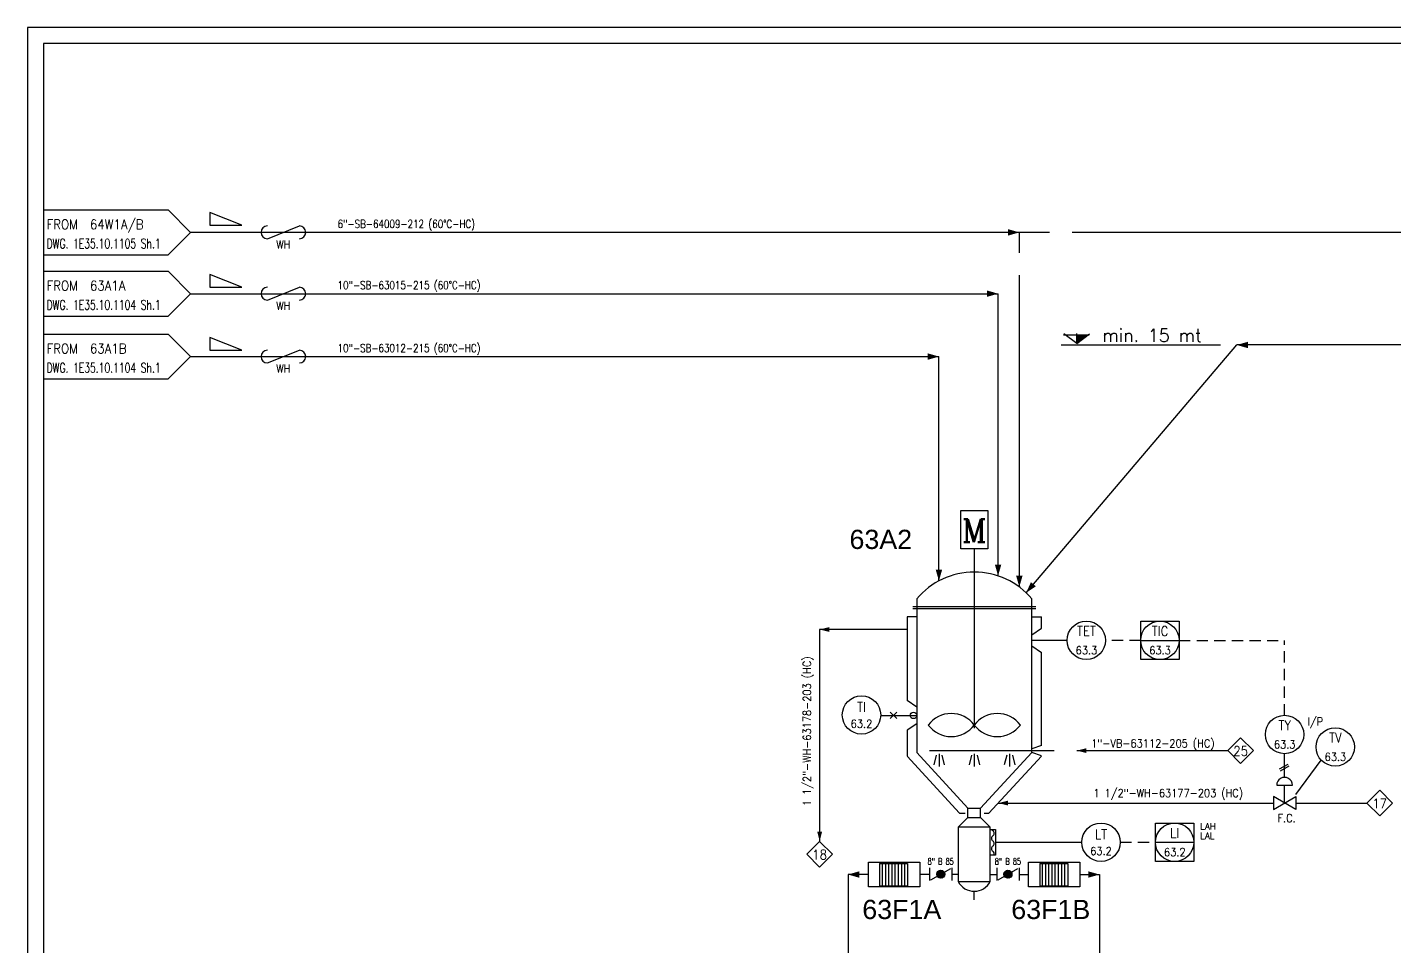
# Model space of a CAD drawing. Extents: x -19 to 128, y 0 to 68.
# Drawn here: x -19.26 to 23.47, y 38.96 to 67.68 of the extents above; entities that cross this region are included whole.
import ezdxf
from ezdxf.enums import TextEntityAlignment as Align

# ---------------------------------------------------------------- set-up
doc = ezdxf.new("R2010")
doc.units = 0
doc.header["$LTSCALE"] = 0.5
doc.header["$MEASUREMENT"] = 0
doc.linetypes.add('TRATT2', pattern=[1.1, 0.7, -0.4])
doc.layers.get('0').update_dxf_attribs({"linetype": 'CONTINUOUS'})
for name, color, linetype in [('GREEN', 92, 'CONTINUOUS'), ('RED', 1, 'CONTINUOUS'), ('S', 7, 'CONTINUOUS'), ('TRATT2', 5, 'TRATT2'), ('Y', 92, 'CONTINUOUS')]:
    doc.layers.add(name, color=color, linetype=linetype)
doc.styles.add('A6', font='arial.ttf', dxfattribs={"height": 0.6})
doc.styles.add('A6S', font='arial.ttf', dxfattribs={"height": 0.6})
doc.styles.add('C6', font='COMPLEX', dxfattribs={"height": 0.6})
doc.styles.add('S2', font='SIMPLEX', dxfattribs={"height": 0.2})
doc.styles.add('S25', font='SIMPLEX', dxfattribs={"width": 0.9, "height": 0.25})
doc.styles.add('S2S', font='SIMPLEX', dxfattribs={"width": 0.65, "height": 0.2})
doc.styles.add('S3', font='SIMPLEX', dxfattribs={"width": 0.9, "height": 0.3})
doc.styles.add('S35S', font='SIMPLEX', dxfattribs={"width": 0.5, "height": 0.35})
doc.styles.add('S3S', font='SIMPLEX', dxfattribs={"width": 0.7, "height": 0.3})
doc.styles.add('S4', font='SIMPLEX', dxfattribs={"height": 0.4})

# ---------------------------------------------------------------- blocks, each defined once
blk = doc.blocks.new('STRUM', base_point=(33, 38))
blk.add_circle((33, 38), 0.6)
at = {"width": 0.9}
for tag, height, style, p in [('2', 0.3, 'S3', (33, 38.1)), ('1', 0.25, 'S25', (33, 37.6))]:
    blk.add_attdef(tag, text='', height=height, dxfattribs=dict(at, style=style)).set_placement(p, align=Align.CENTER)
blk = doc.blocks.new('FRECC2', base_point=(19.5, 44))
at = {"layer": 'RED'}
blk.add_solid([(19.5, 44), (19.85, 44.1), (19.85, 43.9)], dxfattribs=at)
blk = doc.blocks.new('MOTORE', base_point=(11.35, 51))
for p, q in [((11, 52), (11.7, 52)), ((11, 51), (11, 52)), ((11.7, 52), (11.7, 51)), ((11.7, 51), (11, 51))]:
    blk.add_line(p, q)
at = {"style": 'C6'}
blk.add_text('M', height=0.6, dxfattribs=at).set_placement((11.351, 51.18), align=Align.CENTER)
blk = doc.blocks.new('X', base_point=(14, 48))
for p, q in [((14.1, 47.9), (13.9, 48.1)), ((14.1, 48.1), (13.9, 47.9))]:
    blk.add_line(p, q)
blk = doc.blocks.new('NOMEN', base_point=(35, 22))
for p, q in [((35, 22.8), (34.6, 22.4)), ((35.4, 22.4), (35, 22.8)), ((34.6, 22.4), (35, 22)), ((35, 22), (35.4, 22.4))]:
    blk.add_line(p, q)
at = {"style": 'S3', "width": 0.9}
blk.add_attdef('1', text='', height=0.3, dxfattribs=at).set_placement((35, 22.236), align=Align.CENTER)
blk = doc.blocks.new('LINEA', base_point=(51, 15))
at = {"layer": 'S', "style": 'S25', "width": 0.8}
blk.add_attdef('LINE', (51, 15.14), '', height=0.25, dxfattribs=at)
blk = doc.blocks.new('STRUMC')
blk.add_line((-0.6, 0), (0.6, 0))
blk.add_lwpolyline([(-0.6, 0.6), (0.6, 0.6), (0.6, -0.6), (-0.6, -0.6), (-0.6, 0.6)])
blk.add_circle((0, 0), 0.6)
at = {"style": 'S3', "width": 0.9}
blk.add_attdef('2', text='', height=0.3, dxfattribs=at).set_placement((0.005, 0.139), align=Align.CENTER)
at = {"style": 'S2'}
for tag, p in [('3', (0.8, 0.4)), ('4', (0.8, 0.1))]:
    blk.add_attdef(tag, p, '', height=0.2, dxfattribs=at)
at = {"layer": 'S', "style": 'S25', "width": 0.9}
blk.add_attdef('1', text='', height=0.25, dxfattribs=at).set_placement((0.005, -0.436), align=Align.CENTER)
blk = doc.blocks.new('MEMBRANA', base_point=(69.5, 41))
at = {"layer": 'S'}
for p, q in [((69, 41), (69, 41.2)), ((69, 41.2), (70, 41.2)), ((70, 41.2), (70, 41)), ((70, 41), (69, 41))]:
    blk.add_line(p, q, dxfattribs=at)
for centre, start, end in [((69.15, 41.025), 36.8699, 143.1301), ((69.55, 41.025), 36.8699, 143.1301), ((69.95, 41.025), 68.1986, 143.1301), ((68.95, 41.175), 293.5782, 323.1301), ((69.35, 41.175), 216.8699, 323.1301), ((69.75, 41.175), 216.8699, 323.1301)]:
    blk.add_arc(centre, 0.125, start, end, dxfattribs=at)
blk = doc.blocks.new('*X15')
for p, q in [((12.778, 29.501), (12.903, 29.626)), ((12.782, 29.47), (12.934, 29.622)), ((12.786, 29.544), (12.86, 29.618)), ((12.792, 29.444), (12.96, 29.612)), ((12.806, 29.423), (12.981, 29.598)), ((12.823, 29.405), (12.999, 29.581)), ((12.844, 29.391), (13.013, 29.56)), ((12.87, 29.38), (13.023, 29.534)), ((12.9, 29.376), (13.028, 29.504)), ((12.942, 29.382), (13.022, 29.462))]:
    blk.add_line(p, q)
blk = doc.blocks.new('B', base_point=(54.6, 16))
at = {"layer": 'S'}
for p, q in [((54.6, 16.2), (54.6, 15.8)), ((54.641, 15.822), (55.265, 16.18)), ((55.3, 16.2), (55.3, 15.8))]:
    blk.add_line(p, q, dxfattribs=at)
blk.add_circle((54.953, 16.001), 0.125, dxfattribs=at)
blk.add_blockref('*X15', (42.05, -13.5), dxfattribs=at)
at = {"layer": 'S', "style": 'S2S', "width": 0.7}
for p in [(54.95, 16.3), (54.95, 15.5)]:
    blk.add_attdef('B', text='', height=0.2, dxfattribs=at).set_placement(p, align=Align.CENTER)
blk = doc.blocks.new('LOSAND')
for p, q in [((-4.6, 0.7), (-0.7, 0.7)), ((-4.6, 0.7), (-4.6, -0.7)), ((-0.7, 0.7), (0, 0)), ((0, 0), (-0.7, -0.7)), ((-4.6, -0.7), (-0.7, -0.7))]:
    blk.add_line(p, q)
at = {"layer": 'S'}
for tag, p, height, style, width in [('3', (-4.5, 0.1), 0.35, 'S35S', 0.5), ('1', (-4.5, 0.1), 0.3, 'S3', 0.9), ('4', (-4.5, -0.5), 0.35, 'S35S', 0.5), ('2', (-4.5, -0.5), 0.3, 'S3', 0.9)]:
    blk.add_attdef(tag, p, '', height=height, dxfattribs=dict(at, style=style, width=width))
blk = doc.blocks.new('*X39')
at = {"color": 0}
for p, q in [((16.4, 20.985), (16.4, 21.685)), ((16.5, 20.985), (16.5, 21.685)), ((16.6, 20.985), (16.6, 21.685)), ((16.7, 20.985), (16.7, 21.685)), ((16.8, 20.985), (16.8, 21.685)), ((16.9, 20.985), (16.9, 21.685)), ((17, 20.985), (17, 21.685)), ((17.1, 20.985), (17.1, 21.685))]:
    blk.add_line(p, q, dxfattribs=at)
blk = doc.blocks.new('TRACCNEW')
at = {"layer": 'S'}
blk.add_line((0.2, -0.2), (1.2, 0.2), dxfattribs=at)
for centre, start, end in [((0.2, 0), 90, 270), ((1.2, 0), 270, 90)]:
    blk.add_arc(centre, 0.2, start, end, dxfattribs=at)
at = {"layer": 'S', "style": 'S25', "width": 0.9}
for tag, p in [('1', (0.7, 0.3)), ('2', (0.7, -0.5))]:
    blk.add_attdef(tag, text='', height=0.25, dxfattribs=at).set_placement(p, align=Align.CENTER)
blk = doc.blocks.new('FRECC1', base_point=(14, 17))
blk.add_solid([(14, 17), (14.3, 17.075), (14.3, 16.925)])
blk = doc.blocks.new('STRUM0', base_point=(31.9, 0.95))
blk.add_circle((31.9, 0.95), 0.6)
at = {"style": 'S3', "width": 0.9}
blk.add_attdef('2', text='', height=0.3, dxfattribs=at).set_placement((31.905, 1.089), align=Align.CENTER)
at = {"layer": 'S', "style": 'S25', "width": 0.9}
blk.add_attdef('1', text='', height=0.25, dxfattribs=at).set_placement((31.905, 0.514), align=Align.CENTER)

msp = doc.modelspace()

# ---------------------------------------------------------------- linework, layer by layer
for p, q in [((128.473, 67.679), (-19.257, 67.679)), ((-19.257, 67.679), (-19.257, 0)), ((13.533, 57.804), (13.533, 58.113)), ((13.044, 57.756), (18.024, 57.756)), ((13.925, 58.061), (13.125, 58.061)), ((13.533, 57.804), (13.133, 58.104)), ((13.533, 57.804), (13.933, 58.104)), ((8.233, 48.866), (5.501, 48.866)), ((5.501, 48.866), (5.501, 42.247)), ((13.233, 48.528), (12.133, 48.528)), ((7.409, 46.183), (8.533, 46.183)), ((8.933, 45.083), (12.833, 45.083)), ((9.145, 44.94), (9.071, 44.644)), ((9.233, 44.983), (9.233, 44.583)), ((9.322, 44.94), (9.396, 44.644)), ((10.245, 44.94), (10.171, 44.644)), ((10.333, 44.983), (10.333, 44.583)), ((10.422, 44.94), (10.496, 44.644)), ((11.345, 44.94), (11.271, 44.644)), ((11.433, 44.983), (11.433, 44.583)), ((11.522, 44.94), (11.596, 44.644)), ((13.533, 45.083), (18.255, 45.083)), ((20.028, 44.248), (20.028, 44.987)), ((19.866, 44.509), (20.139, 44.665)), ((19.899, 44.451), (20.172, 44.608)), ((20.378, 43.712), (21.176, 44.786)), ((19.783, 44.001), (20.273, 44.001)), ((11.083, 43.445), (19.678, 43.445)), ((20.378, 43.445), (22.601, 43.445)), ((10.993, 42.221), (13.693, 42.221)), ((7.376, 41.561), (7.376, 40.861)), ((7.376, 41.561), (8.251, 41.561)), ((8.251, 41.561), (8.251, 40.861)), ((12.376, 41.561), (12.376, 40.861)), ((12.376, 41.561), (13.251, 41.561)), ((13.251, 41.561), (13.251, 40.861)), ((7.376, 40.861), (8.251, 40.861)), ((10.333, 40.421), (10.333, 40.694)), ((12.376, 40.861), (13.251, 40.861))]:
    msp.add_line(p, q)
for points in [[(-13.557, 61.896), (-13.557, 61.496), (-12.557, 61.496)], [(-13.557, 59.959), (-13.557, 59.559), (-12.557, 59.559)], [(-13.557, 57.994), (-13.557, 57.594), (-12.557, 57.594)]]:
    msp.add_lwpolyline(points, close=True)
msp.add_circle((8.433, 46.183), 0.1)
msp.add_arc((20.028, 44.003), 0.245, 359.5901, 180.4099)
msp.add_solid([(13.533, 57.804), (13.533, 58.061), (13.876, 58.061)])
at = {"layer": 'GREEN'}
for p, q in [((10.333, 51.383), (10.333, 45.783)), ((8.413, 49.583), (12.253, 49.583)), ((8.533, 49.823), (8.533, 45.023)), ((12.133, 45.023), (12.133, 49.823)), ((8.233, 49.262), (8.233, 46.645)), ((8.533, 49.262), (8.233, 49.262)), ((8.413, 49.523), (12.253, 49.523)), ((12.133, 49.262), (12.433, 49.262)), ((12.433, 48.904), (12.433, 49.262)), ((12.133, 48.704), (12.433, 48.904)), ((12.133, 48.353), (12.433, 48.153)), ((12.433, 45.248), (12.433, 48.153)), ((8.533, 46.445), (8.233, 46.645)), ((8.533, 45.921), (8.233, 45.721)), ((8.233, 45.721), (8.233, 44.917)), ((9.875, 43.129), (8.233, 44.906)), ((10.134, 43.29), (8.533, 45.023)), ((12.133, 45.023), (10.532, 43.29)), ((12.433, 44.906), (10.79, 43.129)), ((12.433, 45.248), (12.133, 45.143)), ((12.433, 44.917), (12.133, 45.023)), ((10.132, 42.99), (10.132, 43.29)), ((10.134, 43.29), (10.532, 43.29)), ((10.532, 42.99), (10.532, 43.29)), ((9.832, 42.69), (10.132, 42.99)), ((9.875, 43.129), (10.053, 43.129)), ((10.132, 42.99), (10.532, 42.99)), ((10.532, 42.99), (10.832, 42.69)), ((10.645, 43.129), (10.79, 43.129)), ((9.832, 42.69), (9.832, 40.99)), ((10.832, 42.69), (9.832, 42.69)), ((10.832, 40.99), (10.832, 42.69)), ((7.023, 41.596), (8.633, 41.596)), ((7.023, 40.826), (7.023, 41.596)), ((8.633, 41.596), (8.633, 40.826)), ((12.023, 40.826), (12.023, 41.596)), ((12.023, 41.596), (13.633, 41.596)), ((13.633, 41.596), (13.633, 40.826)), ((8.633, 40.826), (7.023, 40.826)), ((9.832, 40.99), (10.832, 40.99)), ((13.633, 40.826), (12.023, 40.826))]:
    msp.add_line(p, q, dxfattribs=at)
for centre, radius, start, end in [((10.333, 48.314), 2.349, 39.9662, 140.0338), ((9.613, 45.343), 0.9, 36.8699, 143.1301), ((11.053, 45.343), 0.9, 36.8699, 143.1301), ((9.613, 46.423), 0.9, 216.8699, 323.1301), ((11.053, 46.423), 0.9, 216.8699, 323.1301), ((10.332, 41.256), 0.567, 208.0725, 331.9275)]:
    msp.add_arc(centre, radius, start, end, dxfattribs=at)
at = {"layer": 'RED'}
for p, q in [((127.973, 67.179), (-18.757, 67.179)), ((-18.757, 67.179), (-18.757, 0.5)), ((12.687, 61.274), (-14.157, 61.274)), ((11.741, 60.64), (11.741, 61.274)), ((40.889, 61.274), (13.387, 61.274)), ((11.741, 50.194), (11.741, 59.94)), ((-14.157, 59.359), (11.077, 59.359)), ((11.077, 50.542), (11.077, 59.359)), ((11.953, 50.015), (18.533, 57.756)), ((38, 57.756), (18.533, 57.756)), ((-14.157, 57.394), (9.228, 57.394)), ((9.228, 50.387), (9.228, 57.394)), ((6.388, 41.212), (6.388, 25.154)), ((7.033, 41.212), (6.388, 41.212)), ((8.933, 41.212), (8.633, 41.212)), ((9.832, 41.212), (9.633, 41.212)), ((10.835, 41.212), (11.033, 41.212)), ((11.733, 41.212), (12.033, 41.212)), ((13.633, 41.212), (14.247, 41.212)), ((14.247, 41.212), (14.247, 25.154))]:
    msp.add_line(p, q, dxfattribs=at)
at = {"layer": 'S'}
for p, q in [((19.678, 43.645), (19.678, 43.245)), ((20.378, 43.245), (19.678, 43.645)), ((19.678, 43.245), (20.378, 43.645)), ((20.028, 43.445), (20.028, 44.001)), ((20.378, 43.645), (20.378, 43.245))]:
    msp.add_line(p, q, dxfattribs=at)
at = {"layer": 'TRATT2'}
for p, q in [((15.533, 48.528), (14.433, 48.528)), ((16.733, 48.528), (20.028, 48.528)), ((20.028, 46.187), (20.028, 48.528)), ((14.893, 42.221), (15.993, 42.221))]:
    msp.add_line(p, q, dxfattribs=at)

# ---------------------------------------------------------------- block references
ref = msp.add_blockref('LOSAND', (-14.157, 61.274))
ref.add_attrib('1', 'FROM  64W1A/B', (-18.657, 61.374), dxfattribs={"layer": 'S', "height": 0.3, "style": 'S3', "width": 0.9})
ref.add_attrib('2', 'DWG. 1E35.10.1105 Sh.1 ', (-18.657, 60.774), dxfattribs={"layer": 'S', "height": 0.3, "style": 'S3', "width": 0.7})
for name, p, values in [('TRACCNEW', (-11.955, 61.275), {'2': 'WH'}), ('TRACCNEW', (-11.955, 59.359), {'2': 'WH'}), ('TRACCNEW', (-11.955, 57.394), {'2': 'WH'}), ('STRUM0', (13.833, 48.528), {'2': 'TET', '1': '63.3'}), ('STRUMC', (16.133, 48.528), {'2': 'TIC', '1': '63.3'}), ('STRUM', (6.809, 46.197), {'2': 'TI', '1': '63.2'}), ('STRUM0', (20.028, 45.587), {'2': 'TY', '1': '63.3'}), ('STRUM0', (21.612, 45.198), {'2': 'TV', '1': '63.3'}), ('NOMEN', (18.655, 44.683), {'1': '25'}), ('NOMEN', (23.001, 43.045), {'1': '17'}), ('STRUM', (14.293, 42.221), {'2': 'LT', '1': '63.2'}), ('STRUMC', (16.593, 42.221), {'2': 'LI', '1': '63.2', '3': 'LAH', '4': 'LAL'}), ('NOMEN', (5.501, 41.447), {'1': '18'})]:
    msp.add_blockref(name, p).add_auto_attribs(values)
for name, p, rotation in [('FRECC2', (11.741, 61.274), 180), ('FRECC2', (11.077, 59.359), 180), ('FRECC2', (9.228, 57.394), 180), ('FRECC2', (11.077, 50.542), 90), ('FRECC2', (9.228, 50.387), 90), ('FRECC2', (11.741, 50.194), 90), ('FRECC2', (11.953, 50.015), 49.63697933537414), ('FRECC1', (5.501, 42.247), 90), ('FRECC2', (14.247, 41.212), 180)]:
    msp.add_blockref(name, p, dxfattribs=dict(rotation=rotation))
ref = msp.add_blockref('LOSAND', (-14.157, 59.359))
ref.add_attrib('1', 'FROM  63A1A', (-18.657, 59.459), dxfattribs={"layer": 'S', "height": 0.3, "style": 'S3', "width": 0.9})
ref.add_attrib('2', 'DWG. 1E35.10.1104 Sh.1', (-18.657, 58.859), dxfattribs={"layer": 'S', "height": 0.3, "style": 'S3S', "width": 0.7})
ref = msp.add_blockref('LOSAND', (-14.157, 57.394))
ref.add_attrib('1', 'FROM  63A1B', (-18.657, 57.494), dxfattribs={"layer": 'S', "height": 0.3, "style": 'S3', "width": 0.9})
ref.add_attrib('2', 'DWG. 1E35.10.1104 Sh.1', (-18.657, 56.894), dxfattribs={"layer": 'S', "height": 0.3, "style": 'S3S', "width": 0.7})
for name, p in [('FRECC2', (18.533, 57.756)), ('FRECC1', (5.501, 48.866)), ('FRECC1', (13.533, 45.083)), ('FRECC1', (11.083, 43.445)), ('*X39', (-8.936, 19.876)), ('*X39', (-3.936, 19.876)), ('FRECC2', (6.388, 41.212))]:
    msp.add_blockref(name, p)
at = {"xscale": -1}
msp.add_blockref('X', (7.809, 46.183), dxfattribs=at)
at = {"xscale": 0.8000000000000007, "yscale": 0.8000000000000007, "zscale": 0.8000000000000007, "rotation": 270}
msp.add_blockref('MEMBRANA', (10.833, 42.221), dxfattribs=at)
ref = msp.add_blockref('B', (8.933, 41.221))
ref.add_attrib('B', '8" B 85', dxfattribs={"layer": 'S', "height": 0.2, "style": 'S2S', "width": 0.7}).set_placement((9.283, 41.521), align=Align.CENTER)
ref = msp.add_blockref('B', (11.033, 41.221))
ref.add_attrib('B', '8" B 85', dxfattribs={"layer": 'S', "height": 0.2, "style": 'S2S', "width": 0.7}).set_placement((11.383, 41.521), align=Align.CENTER)
at = {"layer": 'GREEN', "xscale": 1.2, "yscale": 1.2, "zscale": 1.2}
msp.add_blockref('MOTORE', (10.333, 51.383), dxfattribs=at)
at = {"layer": 'S'}
ref = msp.add_blockref('LINEA', (-4.915, 61.274), dxfattribs=dict(at, xscale=-1))
ref.add_attrib('LINE', '6"-SB-64009-212 (60%%dC-HC)', (-9.562, 61.413), dxfattribs={"height": 0.25, "style": 'S25', "width": 0.8})
ref = msp.add_blockref('LINEA', (-4.915, 59.359), dxfattribs=dict(at, xscale=-1))
ref.add_attrib('LINE', '10"-SB-63015-215 (60%%dC-HC)', (-9.562, 59.499), dxfattribs={"height": 0.25, "style": 'S25', "width": 0.8})
ref = msp.add_blockref('LINEA', (-4.915, 57.394), dxfattribs=dict(at, xscale=-1))
ref.add_attrib('LINE', '10"-SB-63012-215 (60%%dC-HC)', (-9.562, 57.533), dxfattribs={"height": 0.25, "style": 'S25', "width": 0.8})

# ---------------------------------------------------------------- texts
at = {"style": 'S4'}
msp.add_text('min. 15 mt', height=0.4, dxfattribs=at).set_placement((14.333, 57.856))
at = {"layer": 'S', "style": 'S25', "width": 0.9}
msp.add_text('1 1/2"-WH-63178-203 (HC)', height=0.25, rotation=90, dxfattribs=at).set_placement((5.23, 43.35))
for s, p in [('I/P', (20.745, 45.865)), ('1"-VB-63112-205 (HC)', (13.988, 45.183)), ('1 1/2"-WH-63177-203 (HC)', (14.057, 43.632)), ('F.C.', (19.807, 42.849))]:
    msp.add_text(s, height=0.25, dxfattribs=at).set_placement(p)
at = {"layer": 'Y'}
for s, style, p in [('63A2', 'A6', (6.433, 51.383)), ('63F1A', 'A6S', (6.833, 39.821)), ('63F1B', 'A6S', (11.489, 39.821))]:
    msp.add_text(s, height=0.6, dxfattribs=dict(at, style=style)).set_placement(p)

doc.saveas('drawing.dxf')
